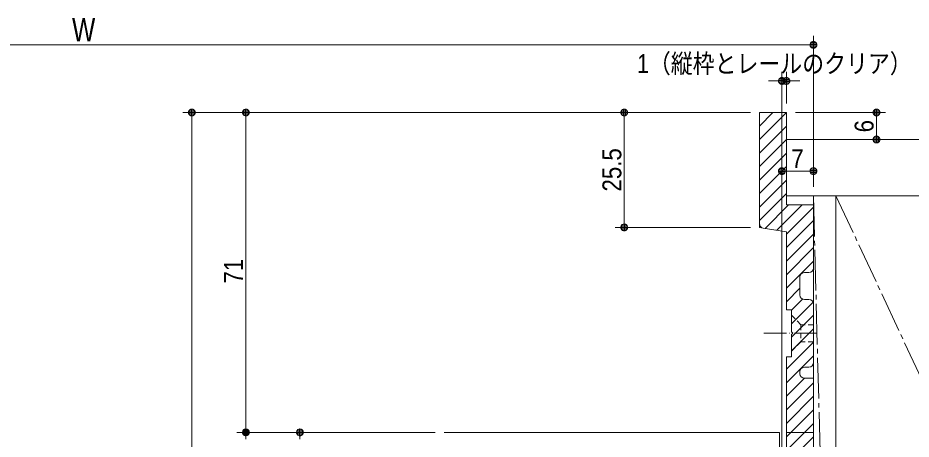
# Model space of a CAD drawing. Units: millimetres, scale not verified. Extents: x -606 to 606, y -304 to 304.
# Drawn here: x -193.4 to 4.9, y -84.5 to 9 of the extents above; entities that cross this region are included whole.
import ezdxf
from ezdxf.enums import TextEntityAlignment as Align

# ---------------------------------------------------------------- set-up
doc = ezdxf.new("R2010")
doc.units = ezdxf.units.MM
doc.header["$LTSCALE"] = 2
for name, pattern in [('CHAIN1', [8, 5, -1, 1, -1]), ('CHAIN2', [12, 9, -1, 1, -1]), ('DASHED1', [1.8, 1.2, -0.6])]:
    doc.linetypes.add(name, pattern=pattern)
for name, color, linetype, lineweight in [('0-1_3一般', 7, 'Continuous', 9), ('0-2_2寸法-1', 7, 'Continuous', 9), ('0-3_0', 7, 'Continuous', 9), ('0-5_2寸法-2', 7, 'Continuous', 9)]:
    doc.layers.add(name, color=color, linetype=linetype, lineweight=lineweight)
doc.styles.add('ＭＳ Ｐゴシック', font='')
doc.styles.get('ＭＳ Ｐゴシック').set_extended_font_data('MS PGothic')

# ---------------------------------------------------------------- blocks, each defined once
blk = doc.blocks.new('グループ-6')
at = {"layer": '0-1_3一般'}
for p, q in [((300, -30), (306, -24)), ((300, -36), (312, -24)), ((300, -42), (312, -30)), ((300, -48), (312, -36)), ((300, -54), (312, -42)), ((300, -60), (312, -48)), ((300, -66), (312, -54)), ((300, -72), (312, -60)), ((302.571, -75.429), (313, -65)), ((307.714, -76.286), (319, -65)), ((312, -78), (324, -66)), ((312, -84), (324, -72)), ((312, -90), (324, -78)), ((312, -96), (324, -84)), ((312, -102), (324, -90)), ((322, -95), (320, -95)), ((322, -95), (320, -95)), ((318, -97), (318, -105)), ((318, -97), (318, -105)), ((312, -108), (318, -102)), ((314.2, -111.8), (319.183, -106.817)), ((320, -107), (322, -107)), ((320, -107), (322, -107)), ((314.2, -117.8), (323.817, -108.183)), ((324, -109), (324, -135)), ((324, -109), (324, -135)), ((314.2, -123.8), (324, -114)), ((314.2, -129.8), (324, -120)), ((312, -138), (324, -126)), ((312, -144), (324, -132)), ((322, -137), (320, -137)), ((322, -137), (320, -137)), ((312, -150), (320, -142)), ((318, -139), (318, -140)), ((318, -139), (318, -140)), ((312, -156), (324, -144)), ((312, -162), (324, -150)), ((314, -166), (324, -156)), ((320, -166), (324, -162)), ((312, -168), (314, -166)), ((312, -174), (320, -166)), ((312, -180), (324, -168)), ((312, -186), (324, -174)), ((312, -192), (324, -180)), ((320, -190), (324, -186)), ((312, -198), (318, -192)), ((318, -192), (318, -193)), ((318, -192), (318, -193)), ((314.2, -201.8), (321, -195)), ((314.2, -207.8), (324, -198)), ((320, -195), (322, -195)), ((320, -195), (322, -195)), ((324, -197), (324, -223)), ((324, -197), (324, -223)), ((314.2, -213.8), (324, -204)), ((314.2, -219.8), (324, -210)), ((312, -228), (324, -216)), ((312, -222), (313.6, -220.4)), ((321, -225), (324, -222)), ((322, -225), (320, -225)), ((322, -225), (320, -225)), ((312, -234), (318, -228)), ((318, -227), (318, -264)), ((318, -227), (318, -264)), ((312, -240), (318, -234)), ((312, -246), (318, -240)), ((312, -252), (318, -246)), ((312, -258), (318, -252)), ((312, -264), (318, -258)), ((312, -270), (318, -264)), ((312, -276), (322, -266)), ((320, -266), (322, -266)), ((320, -266), (322, -266)), ((324, -268), (324, -294)), ((324, -268), (324, -294)), ((312, -282), (324, -270)), ((312, -288), (324, -276)), ((312, -294), (324, -282)), ((312, -300), (324, -288)), ((322, -296), (320, -296)), ((322, -296), (320, -296)), ((322, -296), (324, -294)), ((312, -306), (318, -300)), ((318, -298), (318, -369)), ((318, -298), (318, -369)), ((312, -312), (318, -306)), ((312, -318), (318, -312)), ((312, -324), (318, -318)), ((312, -330), (318, -324)), ((312, -336), (318, -330)), ((312, -342), (318, -336)), ((312, -348), (318, -342)), ((312, -354), (318, -348)), ((312, -360), (318, -354)), ((312, -366), (318, -360)), ((312, -372), (318, -366)), ((314.2, -375.8), (319.183, -370.817)), ((314.2, -381.8), (323.817, -372.183)), ((320, -371), (322, -371)), ((320, -371), (322, -371)), ((324, -373), (324, -399)), ((324, -373), (324, -399)), ((314.2, -387.8), (324, -378)), ((314.2, -393.8), (324, -384)), ((312, -402), (324, -390)), ((312, -408), (324, -396)), ((318, -403), (318, -414)), ((318, -403), (318, -414)), ((322, -401), (320, -401)), ((322, -401), (320, -401)), ((312, -414), (318, -408)), ((312, -420), (318, -414)), ((312, -426), (322, -416)), ((320, -416), (322, -416)), ((320, -416), (322, -416)), ((312, -432), (324, -420)), ((300, -450), (324, -426)), ((300, -456), (324, -432)), ((300, -444), (309.6, -434.4)), ((300, -438), (302.4, -435.6)), ((316, -446), (324, -438)), ((322, -446), (324, -444)), ((300, -462), (312, -450)), ((300, -468), (312, -456)), ((300, -474), (312, -462)), ((300, -480), (312, -468)), ((303, -483), (312, -474)), ((309, -483), (312, -480))]:
    blk.add_line(p, q, dxfattribs=at)
for points in [[(300, -73.306), (300, -24), (312, -24), (312, -65), (324, -65), (324, -93)], [(300, -73.306), (300, -24), (312, -24), (312, -65), (324, -65), (324, -93)], [(320, -142), (324, -142), (324, -166), (312, -166), (312, -132.4), (314.2, -132.4), (314.2, -122.6), (314.8, -122), (314.2, -121.4), (314.2, -111.6), (312, -111.6), (312, -77), (301.671, -75.279)], [(320, -142), (324, -142), (324, -166), (312, -166), (312, -132.4), (314.2, -132.4), (314.2, -122.6), (314.8, -122), (314.2, -121.4), (314.2, -111.6), (312, -111.6), (312, -77), (301.671, -75.279)], [(301.671, -435.721), (312, -434), (312, -396.4), (314.2, -396.4), (314.2, -386.6), (314.8, -386), (314.2, -385.4), (314.2, -375.6), (312, -375.6), (312, -220.4), (314.2, -220.4), (314.2, -210.6), (314.8, -210), (314.2, -209.4), (314.2, -199.6), (312, -199.6), (312, -166), (324, -166)], [(301.671, -435.721), (312, -434), (312, -396.4), (314.2, -396.4), (314.2, -386.6), (314.8, -386), (314.2, -385.4), (314.2, -375.6), (312, -375.6), (312, -220.4), (314.2, -220.4), (314.2, -210.6), (314.8, -210), (314.2, -209.4), (314.2, -199.6), (312, -199.6), (312, -166)], [(324, -166), (324, -190), (320, -190)], [(324, -166), (324, -190), (320, -190)], [(324, -418), (324, -446), (312, -446), (312, -483), (300, -483), (300, -437.694)], [(324, -418), (324, -446), (312, -446), (312, -483), (300, -483), (300, -437.694)]]:
    blk.add_lwpolyline(points, dxfattribs=at)
for centre, start, end in [((302, -73.306), 180, 260.53768), ((302, -73.306), 180, 260.53768), ((320, -97), 90, 180), ((320, -97), 90, 180), ((322, -93), 270, 0), ((322, -93), 270, 0), ((320, -105), 180, 270), ((320, -105), 180, 270), ((322, -109), 360, 90), ((322, -109), 0, 90), ((320, -139), 90, 180), ((320, -139), 90, 180), ((322, -135), 270, 0), ((322, -135), 270, 0), ((320, -140), 180, 270), ((320, -140), 180, 270), ((320, -192), 90, 180), ((320, -192), 90, 180), ((320, -193), 180, 270), ((320, -193), 180, 270), ((322, -197), 360, 90), ((322, -197), 0, 90), ((320, -227), 90, 180), ((320, -227), 90, 180), ((322, -223), 270, 0), ((322, -223), 270, 0), ((320, -264), 180, 270), ((320, -264), 180, 270), ((322, -268), 360, 90), ((322, -268), 0, 90), ((320, -298), 90, 180), ((320, -298), 90, 180), ((322, -294), 270, 0), ((322, -294), 270, 0), ((320, -369), 180, 270), ((320, -369), 180, 270), ((322, -373), 360, 90), ((322, -373), 0, 90), ((322, -399), 270, 0), ((322, -399), 270, 0), ((320, -403), 90, 180), ((320, -403), 90, 180), ((320, -414), 180, 270), ((320, -414), 180, 270), ((322, -418), 360, 90), ((322, -418), 0, 90), ((302, -437.694), 99.46232, 180), ((302, -437.694), 99.46232, 180)]:
    blk.add_arc(centre, 2, start, end, dxfattribs=at)
blk = doc.blocks.new('グループ-7')
at = {"layer": '0-1_3一般'}
for p, q in [((300, -24), (300, -73.306)), ((312, -36), (601.241, -36)), ((312, -36), (312, -61)), ((601.241, -61), (312, -61)), ((324, -61), (324, -446)), ((334, -61), (324, -61)), ((334, -446), (334, -61)), ((334, -61), (334, -446)), ((514, -61), (334, -61)), ((312, -65), (324, -65)), ((324, -65), (324, -93)), ((312, -77), (301.671, -75.279)), ((312, -77), (312, -111.6)), ((322, -95), (320, -95)), ((318, -97), (318, -105)), ((320, -107), (322, -107)), ((324, -109), (324, -135)), ((314.2, -111.6), (312, -111.6)), ((314.2, -121.4), (314.2, -111.6)), ((314.2, -121.4), (314.8, -122)), ((314.2, -122.6), (314.8, -122)), ((314.2, -132.4), (314.2, -122.6)), ((312, -132.4), (314.2, -132.4)), ((312, -132.4), (312, -166)), ((322, -137), (320, -137)), ((318, -139), (318, -140)), ((320, -142), (324, -142)), ((324, -142), (324, -166)), ((312, -166), (324, -166)), ((324, -166), (324, -190))]:
    blk.add_line(p, q, dxfattribs=at)
at = {"layer": '0-1_3一般', "linetype": 'CHAIN2'}
for p, q in [((324, -61), (334, -446)), ((334, -61), (514, -446))]:
    blk.add_line(p, q, dxfattribs=at)
at = {"layer": '0-1_3一般', "linetype": 'DASHED1'}
for p, q in [((300, -75), (300, -73.306)), ((300, -75), (301.671, -75.279)), ((318.4, -118.2), (314.2, -114)), ((324, -118.2), (318.4, -118.2)), ((318.4, -118.2), (318.4, -125.8)), ((318.4, -125.8), (314.2, -130)), ((324, -125.8), (318.4, -125.8))]:
    blk.add_line(p, q, dxfattribs=at)
at = {"layer": '0-1_3一般', "linetype": 'CHAIN1'}
for p, q in [((302.035, -122), (314.035, -122)), ((325.559, -122), (313.359, -122))]:
    blk.add_line(p, q, dxfattribs=at)
at = {"layer": '0-1_3一般'}
for points in [[(300, -24), (312, -24), (312, -65)], [(309, -254), (309, -166), (160, -166)], [(324, -166), (312, -166), (312, -199.6)]]:
    blk.add_lwpolyline(points, dxfattribs=at)
for centre, start, end in [((302, -73.306), 180, 260.53768), ((320, -97), 90, 180), ((322, -93), 270, 0), ((320, -105), 180, 270), ((322, -109), 0, 90), ((320, -139), 90, 180), ((322, -135), 270, 0), ((320, -140), 180, 270)]:
    blk.add_arc(centre, 2, start, end, dxfattribs=at)
blk.add_blockref('グループ-6', (0, 0), dxfattribs=at)
blk = doc.blocks.new('_Dot')
at = {"layer": '0-3_0'}
for p, q in [((-1, 0), (-2, 0)), ((0.978, 0.2), (-0.978, 0.2)), ((0.799, 0.6), (-0.799, 0.6)), ((0.916, -0.398), (-0.916, -0.398)), ((0.6, -0.798), (-0.6, -0.798))]:
    blk.add_line(p, q, dxfattribs=at)
for points in [[(1, 0), (0.992, 0.125), (0.969, 0.249), (0.93, 0.368), (0.876, 0.482), (0.809, 0.588), (0.729, 0.685), (0.637, 0.771), (0.536, 0.844), (0.426, 0.905), (0.309, 0.951), (0.187, 0.982), (0.063, 0.998), (-0.063, 0.998), (-0.187, 0.982), (-0.309, 0.951), (-0.426, 0.905), (-0.536, 0.844), (-0.637, 0.771), (-0.729, 0.685), (-0.809, 0.588), (-0.876, 0.482), (-0.93, 0.368), (-0.969, 0.249), (-0.992, 0.125), (-1, 0), (0, 0)], [(-1, 0), (-0.992, -0.125), (-0.969, -0.249), (-0.93, -0.368), (-0.876, -0.482), (-0.809, -0.588), (-0.729, -0.685), (-0.637, -0.771), (-0.536, -0.844), (-0.426, -0.905), (-0.309, -0.951), (-0.187, -0.982), (-0.063, -0.998), (0.063, -0.998), (0.187, -0.982), (0.309, -0.951), (0.426, -0.905), (0.536, -0.844), (0.637, -0.771), (0.729, -0.685), (0.809, -0.588), (0.876, -0.482), (0.93, -0.368), (0.969, -0.249), (0.992, -0.125), (1, 0), (0, 0)]]:
    blk.add_lwpolyline(points, close=True, dxfattribs=at)

msp = doc.modelspace()

# ---------------------------------------------------------------- linework, layer by layer
at = {"layer": '0-2_2寸法-1'}
for p, q in [((-16.75, -23), (-16.75, 5)), ((-18.251, 3), (-339.249, 3)), ((-144.75, -12), (-156.75, -12)), ((-154.75, -13.501), (-154.75, -239.999)), ((-60.75, -12), (-144.75, -12)), ((-142.75, -81.499), (-142.75, -13.501)), ((-30.75, -12), (-60.75, -12)), ((-58.75, -35.999), (-58.75, -13.501)), ((-20.75, -12), (-0.75, -12)), ((-2.75, -13.501), (-2.75, -16.499)), ((-20.75, -18), (-0.75, -18)), ((-23.75, -23), (-23.73, -23)), ((-16.75, -28.5), (-16.75, -23)), ((-18.251, -25), (-22.249, -25)), ((-30.75, -37.5), (-60.75, -37.5)), ((-132.75, -83), (-144.75, -83)), ((-132.75, -83), (-144.75, -83)), ((-100.75, -83), (-132.75, -83))]:
    msp.add_line(p, q, dxfattribs=at)
at = {"layer": '0-5_2寸法-2'}
for p, q in [((-23.75, -173.3), (-23.75, -3)), ((-22.75, -10), (-22.75, -3)), ((-25.251, -5), (-26.751, -5)), ((-22.75, -5), (-23.75, -5)), ((-21.249, -5), (-19.749, -5))]:
    msp.add_line(p, q, dxfattribs=at)

# ---------------------------------------------------------------- block references
at = {"layer": '0-1_3一般', "xscale": 0.5, "yscale": 0.5}
msp.add_blockref('グループ-7', (-178.75, 0), dxfattribs=at)
at = {"layer": '0-2_2寸法-1', "xscale": 0.7503418, "yscale": 0.7503418}
for p in [(-16.75, 3), (-16.75, -25)]:
    msp.add_blockref('_Dot', p, dxfattribs=at)
for p, rotation in [((-154.75, -12), 90), ((-142.75, -12), 90), ((-58.75, -12), 90), ((-2.75, -12), 90), ((-2.75, -18), 270), ((-23.75, -25), 180), ((-58.75, -37.5), 270), ((-142.75, -83), 270), ((-142.75, -83), 90), ((-130.75, -83), 90)]:
    msp.add_blockref('_Dot', p, dxfattribs=dict(at, rotation=rotation))
at = {"layer": '0-5_2寸法-2', "xscale": 0.7503418, "yscale": 0.7503418}
msp.add_blockref('_Dot', (-23.75, -5), dxfattribs=at)
at = {"layer": '0-5_2寸法-2', "xscale": 0.7503418, "yscale": 0.7503418, "rotation": 180}
msp.add_blockref('_Dot', (-22.75, -5), dxfattribs=at)

# ---------------------------------------------------------------- texts
at = {"layer": '0-2_2寸法-1', "style": 'ＭＳ Ｐゴシック'}
for s, height, width, p in [('W', 5.241, 0.8, (-181.357, 2.192)), ('7', 4.194, 0.9, (-21.667, -25.606))]:
    msp.add_text(s, height=height, dxfattribs=dict(at, width=width)).set_placement(p, align=Align.BOTTOM_LEFT)
at = {"layer": '0-2_2寸法-1', "style": 'ＭＳ Ｐゴシック', "width": 0.9}
for s, p in [('6', (-2.144, -16.405)), ('25.5', (-58.144, -29.536)), ('71', (-142.155, -49.97))]:
    msp.add_text(s, height=4.194, rotation=90, dxfattribs=at).set_placement(p, align=Align.BOTTOM_LEFT)
at = {"layer": '0-5_2寸法-2', "style": 'ＭＳ Ｐゴシック', "width": 0.85}
msp.add_text('1（縦枠とレールのクリア）', height=4.194, dxfattribs=at).set_placement((-55.874, -4.492), align=Align.BOTTOM_LEFT)

doc.saveas('drawing.dxf')
